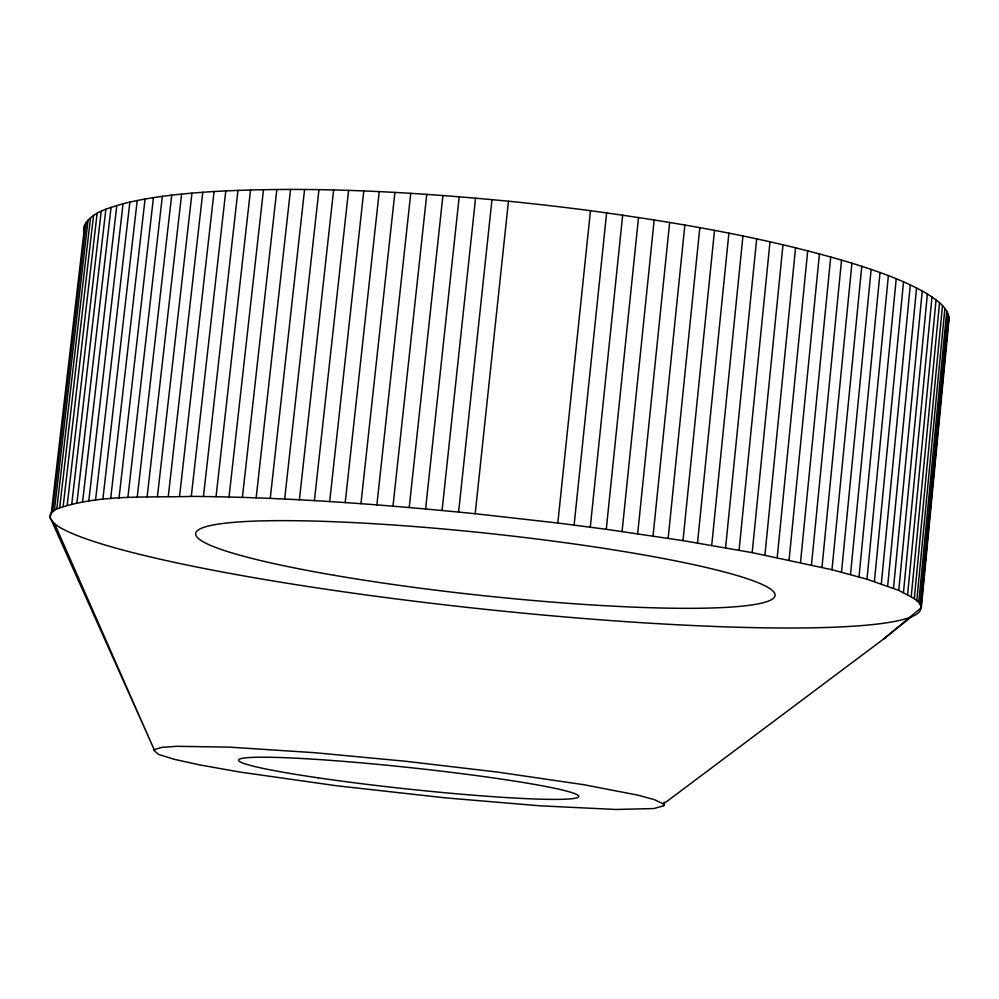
<?xml version="1.0" encoding="UTF-8"?>
<svg xmlns="http://www.w3.org/2000/svg" width="999" height="999" viewBox="0 0 999 999"><rect width="100%" height="100%" fill="white"/><g stroke="black" fill="none" stroke-linecap="round" stroke-linejoin="round"><path stroke-width="1.5" d="M948.825 316.421L920.778 609.028A437.924 47.028 6.1 0 1 511.563 612.012A437.924 47.028 6.1 0 1 54.67 523.838L50.35 518.481L50.087 515.159L51.274 513.411L84.803 224.688C92.732 211.538 109.428 208.017 123.064 203.746C152.822 196.254 183.529 193.519 214.073 191.508C312.25 186.176 410.689 191.808 508.454 201.211A435.04 71.916 6 0 1 590.471 210.702C678.558 222.69 766.633 237.587 851.91 263.162C877.809 271.378 903.883 280.12 927.397 293.981C936.388 300 948.126 307.03 949.05 318.981L921.315 607.654L883.503 639.11L663.448 803.983L654.308 799.625L638.099 795.204L583.903 784.727L497.465 772.077L405.619 761.263L314.185 752.659L229.096 747.127L176.686 746.303L161.476 747.402L153.546 749.949L158.491 754.42L174.276 759.302L199.725 764.909L239.885 772.052L336.101 785.701L445.067 797.839L540.434 805.843L615.746 809.465L653.821 808.553L663.773 805.731L664.298 802.085M921.003 605.956L918.743 602.385L914.297 598.588L898.763 590.397L927.397 293.981M903.471 592.519L931.992 296.94M907.629 594.592L936.051 299.862M911.238 596.615L939.547 302.747M914.297 598.588L942.494 305.582M916.795 600.511L944.892 308.366M918.743 602.385L946.752 311.114M920.154 604.195L948.051 313.786M898.763 590.397L866.97 579.208L831.992 569.73L861.787 266.271M841.508 572.127L871.153 269.405M850.511 574.512L880.032 272.515M859.003 576.873L888.386 275.637M866.97 579.208L896.228 278.746M874.412 581.518L903.533 281.83M881.318 583.791L910.314 284.915M887.674 586.038L916.558 287.962M893.493 588.236L922.252 290.984M831.992 569.73L752.185 552.634L782.991 244.78M764.909 555.082L795.554 247.777M777.21 557.529L807.716 250.811M789.085 559.977L819.442 253.871M800.511 562.425L830.731 256.943M811.488 564.872L841.558 260.052M821.977 567.307L851.91 263.162M752.185 552.634L682.979 540.621L714.51 230.407M663.773 805.731L664.085 802.634M697.502 542.994L728.895 233.179M711.713 545.379L742.944 236.014M725.574 547.777L756.668 238.886M739.073 550.199L770.017 241.808M682.979 540.621L606.268 529.308L638.523 217.507M622.077 531.493L654.183 219.942M637.674 533.716L669.642 222.452M653.046 535.988L684.864 225.037M668.156 538.286L699.824 227.685M606.268 529.308L557.817 523.026L590.471 210.702M574.113 525.062L606.63 212.874M590.272 527.16L622.664 215.147M54.67 523.838L154.083 749.437L50.075 517.307L51.124 513.111L56.031 509.14C98.901 493.943 146.329 497.839 191.284 496.391C286.139 497.127 380.831 504.283 475.187 513.723L508.454 201.211M392.982 506.168L426.76 194.368M409.228 507.529L442.919 195.504M425.599 508.966L459.19 196.766M442.07 510.477L475.561 198.139M458.603 512.062L491.983 199.613M314.41 500.661L348.576 190.422M329.682 501.598L363.786 190.971M345.204 502.609L379.233 191.646M360.939 503.708L394.905 192.432M376.873 504.907L410.751 193.344M242.407 497.365L276.835 189.473M256.156 497.852L290.534 189.423M270.242 498.414L304.583 189.498M284.665 499.075L318.956 189.685M299.388 499.825L333.629 189.985M168.269 496.441L202.785 192.258M179.545 496.366L214.073 191.508M191.284 496.391L225.799 190.871M203.459 496.491L237.962 190.347M216.046 496.69L250.524 189.935M229.033 496.99L263.486 189.648M95.542 500.199L129.87 202.073M102.835 499.425L137.213 200.499M110.652 498.751L145.067 199.026M119.006 498.151L153.446 197.64M127.86 497.639L162.338 196.353M137.225 497.202L171.716 195.167M147.09 496.865L181.606 194.093M157.442 496.615L191.958 193.119M52.56 511.875L86.176 222.29M54.383 510.414L88.099 219.955M56.768 509.003L90.559 217.682M59.69 507.654L93.569 215.472M63.162 506.381L97.128 213.324M67.195 505.169L101.224 211.251M71.766 504.02L105.869 209.253M76.898 502.959L111.064 207.33M82.567 501.96L116.796 205.494M88.786 501.036L123.064 203.746M948.75 321.491L949.05 318.981L948.476 321.453M883.503 639.11L912.149 616.283M475.187 513.723L557.817 523.026M663.448 803.983L663.973 805.182M85.315 227.485L84.803 224.688A435.04 71.916 6 0 0 83.879 232.193M318.331 777.859A171.066 10.764 6.1 0 0 578.621 796.84A171.066 10.764 6.1 0 0 328.946 760.251A171.066 10.764 6.1 0 0 318.331 777.859M334.078 575.274A291.321 31.219 6.1 0 0 775.049 595.579A291.321 31.219 6.1 0 0 347.165 522.29A291.321 31.219 6.1 0 0 334.078 575.274"/></g></svg>
